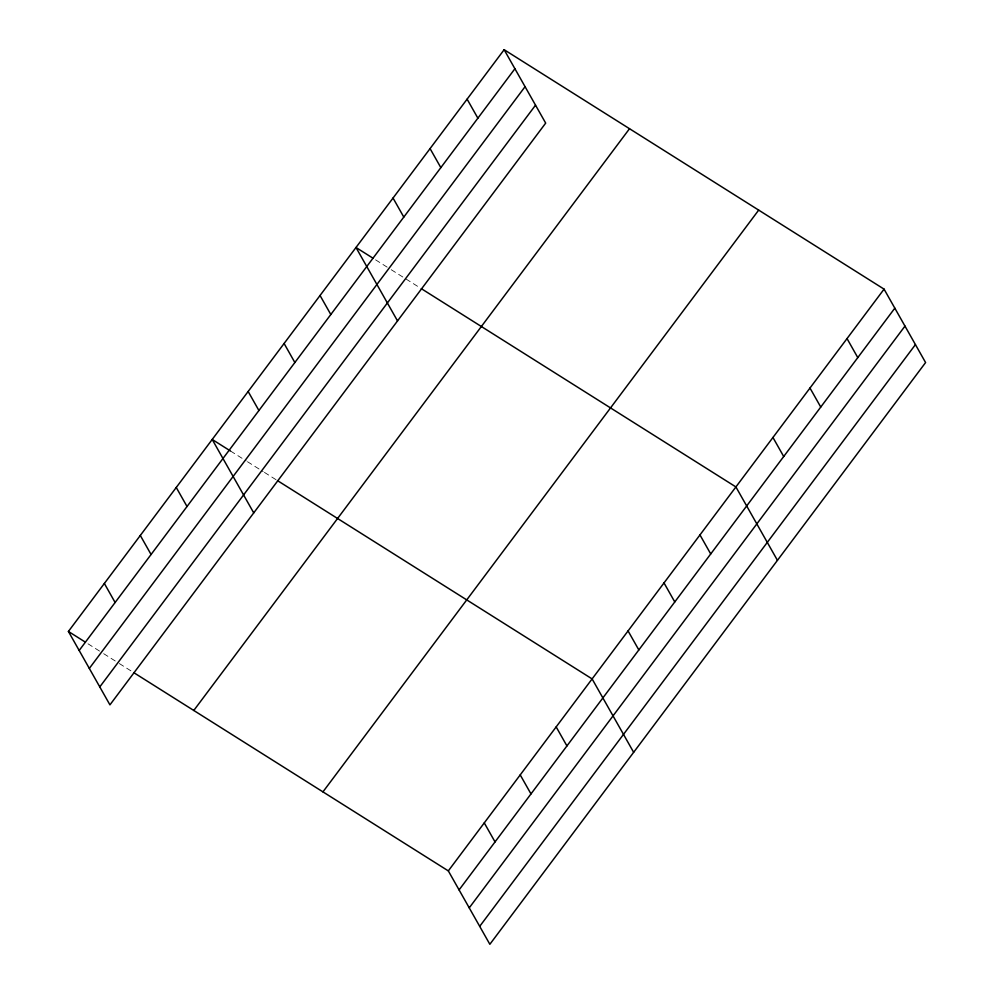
<?xml version="1.0" encoding="UTF-8"?>
<svg xmlns="http://www.w3.org/2000/svg" width="994" height="994" viewBox="0 0 994 994"><rect width="100%" height="100%" fill="white"/><g stroke="black" fill="none" stroke-linecap="round" stroke-linejoin="round"><path stroke-width="0.75" stroke-dasharray="4.97 3.73" d="M375.583 259.844L389.946 268.902M391.251 269.722L418.685 287.005M230.484 451.003L246.152 460.881M247.456 461.701L263.137 471.578M264.441 472.398L276.195 479.804M87.994 643.801L102.357 652.859M103.674 653.679L118.037 662.737M119.342 663.557L132.401 671.782"/><path stroke-width="1.49" d="M504.144 49.7L545.681 123.107L109.936 704.87L68.412 631.451L504.144 49.7L884.064 289.13L925.588 362.549L489.856 944.3L448.319 870.893L133.705 672.603M79.172 650.486L514.917 68.723M89.323 668.428L525.068 86.677M99.785 686.916L535.53 105.165M193.78 710.474L629.513 128.711M322.951 791.87L758.683 210.119M448.319 870.893L884.064 289.13M459.079 889.916L894.824 308.165M469.243 907.857L904.975 326.107M479.704 926.358L915.437 344.595M372.974 258.192L356.001 247.494L397.525 320.913M421.294 288.645L735.908 486.936L777.445 560.343M230.484 451.003L212.207 439.472L253.731 512.892M277.5 480.624L592.113 678.914L633.65 752.321M68.412 631.451L85.385 642.161M847.025 338.581L857.785 357.604M809.986 388.033L820.746 407.055M772.947 437.484L783.707 456.507M467.105 99.151L477.878 118.174M699.962 534.921L710.722 553.956M430.067 148.603L440.839 167.626M664.004 582.919L674.777 601.942M393.04 198.042L403.8 217.077M628.059 630.917L638.831 649.939M320.043 295.491L330.816 314.514M556.168 726.9L566.928 745.935M284.098 343.489L294.858 362.512M520.21 774.898L530.982 793.92M248.152 391.487L258.912 410.51M484.264 822.895L495.037 841.918M176.249 487.47L187.021 506.493M140.303 535.468L151.076 554.49M104.358 583.466L115.118 602.488"/></g></svg>
